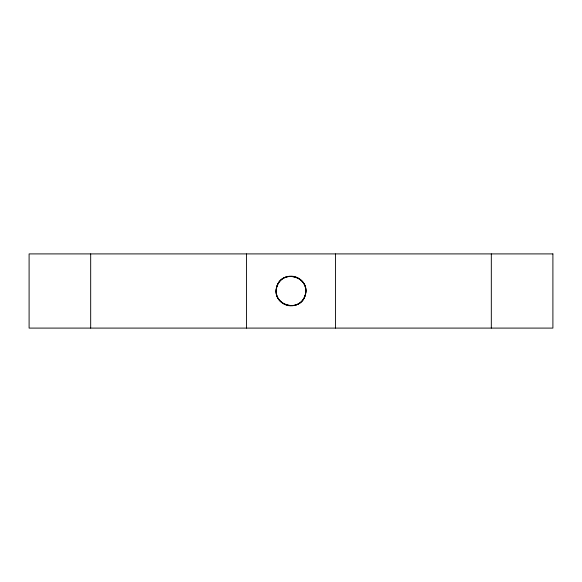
<?xml version="1.0" encoding="UTF-8"?>
<svg xmlns="http://www.w3.org/2000/svg" width="582" height="582" viewBox="0 0 582 582"><rect width="100%" height="100%" fill="white"/><g stroke="black" fill="none" stroke-linecap="round" stroke-linejoin="round"><path stroke-width="0.87" d="M491.317 253.905L491.317 328.095M335.516 253.905L335.516 328.095M246.484 253.905L246.484 328.095M90.683 253.905L90.683 328.095M276.646 287.239C271.576 305.768 300.559 313.451 305.332 294.841C310.512 276.283 281.462 268.498 276.668 287.159C271.488 305.776 300.647 313.494 305.354 294.761C310.424 276.174 281.339 268.557 276.646 287.239M552.9 253.905L29.1 253.905L29.1 328.095L552.9 328.095L552.9 253.905M280.568 301.549A14.841 14.841 0 0 0 305.354 294.761A14.841 14.841 0 0 0 287.079 276.69A14.841 14.841 0 0 0 280.568 301.549"/></g></svg>
